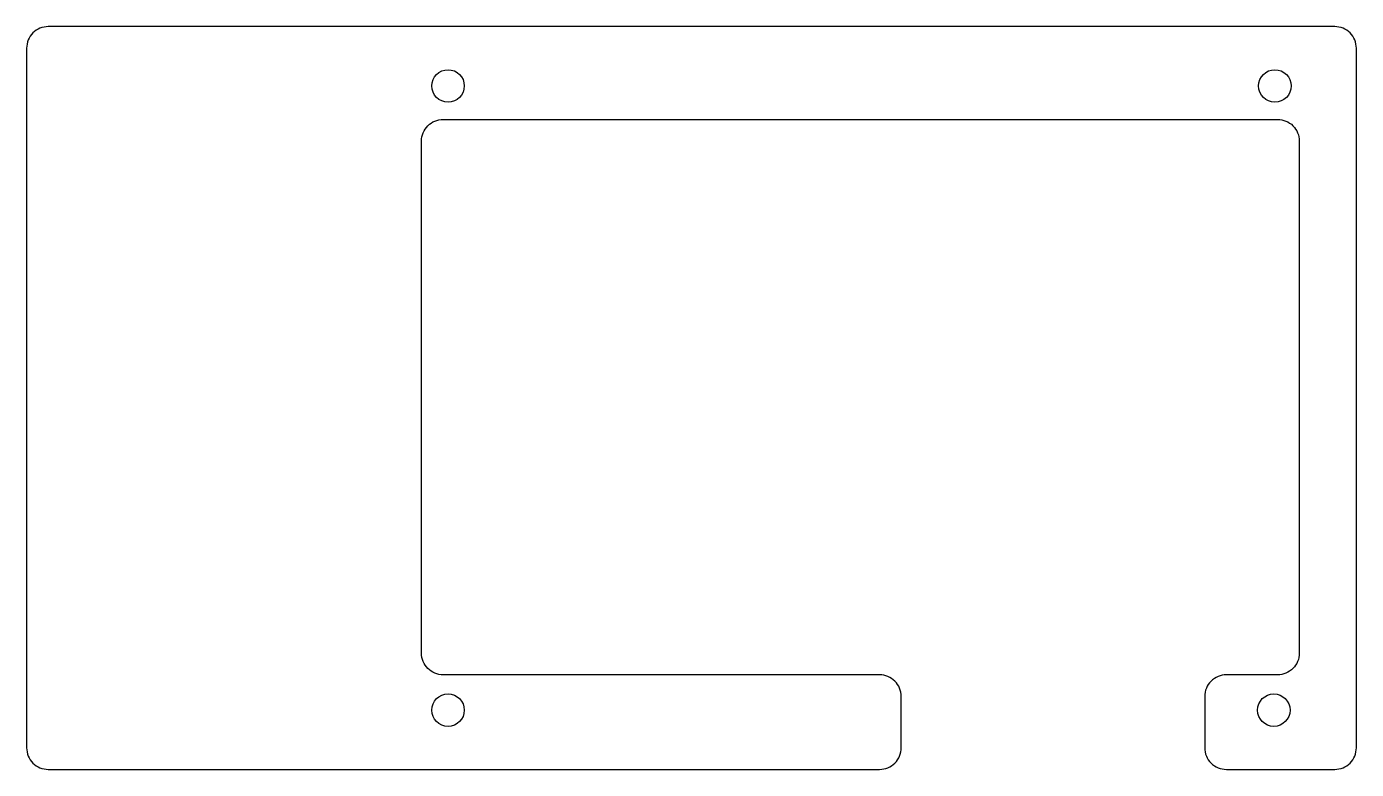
# Model space of a CAD drawing. Header units: millimetres. Extents: x -120 to 2, y 0 to 69.
import ezdxf

# ---------------------------------------------------------------- set-up
doc = ezdxf.new("R2010")
doc.units = ezdxf.units.MM

msp = doc.modelspace()

# ---------------------------------------------------------------- linework, layer by layer
msp.add_lwpolyline([(-41.73, 0, 0.414214), (-39.73, 2), (-39.73, 6.73, 0.414214), (-41.73, 8.73), (-82, 8.73, -0.414214), (-84, 10.73), (-84, 58, -0.414214), (-82, 60), (-5, 60, -0.414214), (-3, 58), (-3, 10.73, -0.414214), (-5, 8.73), (-9.73, 8.73, 0.414214), (-11.73, 6.73), (-11.73, 2, 0.414214), (-9.73, 0), (0.27, 0, 0.414214), (2.27, 2), (2.27, 66.57, 0.414214), (0.27, 68.57), (-118.44, 68.57, 0.414214), (-120.44, 66.57), (-120.44, 2, 0.414214), (-118.44, 0)], format="xyb", close=True)
for centre in [(-81.55, 63.09), (-5.25, 63.09), (-81.55, 5.47), (-5.35, 5.47)]:
    msp.add_circle(centre, 1.5)

doc.saveas('drawing.dxf')
